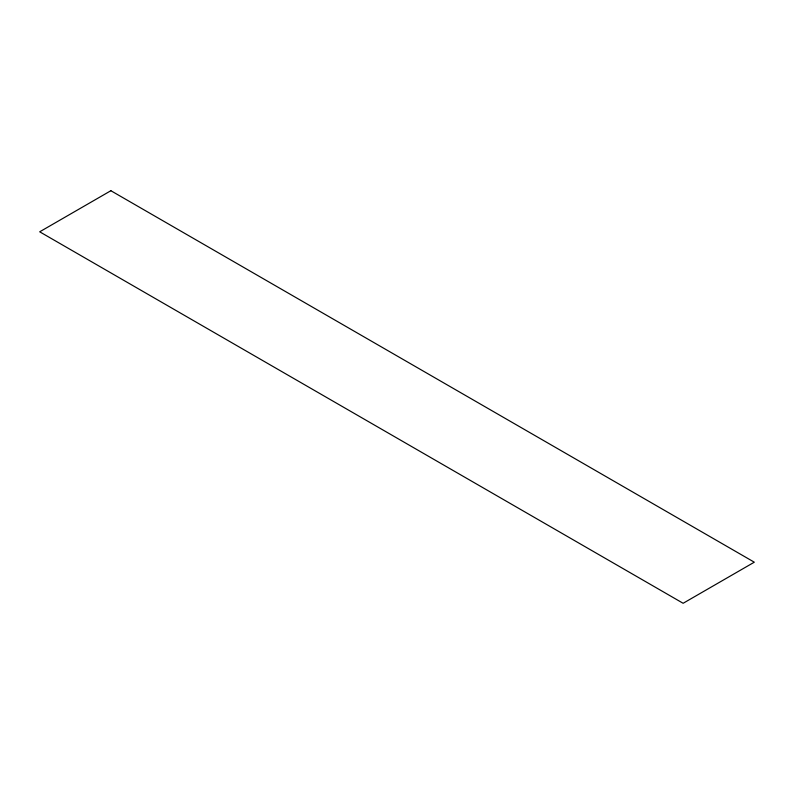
<?xml version="1.0" encoding="UTF-8"?>
<svg xmlns="http://www.w3.org/2000/svg" width="794" height="794" viewBox="0 0 794 794"><rect width="100%" height="100%" fill="white"/><g stroke="black" fill="none" stroke-linecap="round" stroke-linejoin="round"><path stroke-width="1.19" d="M110.872 190.719L39.7 231.808L683.128 603.281L754.3 562.192L110.872 190.719"/></g></svg>
